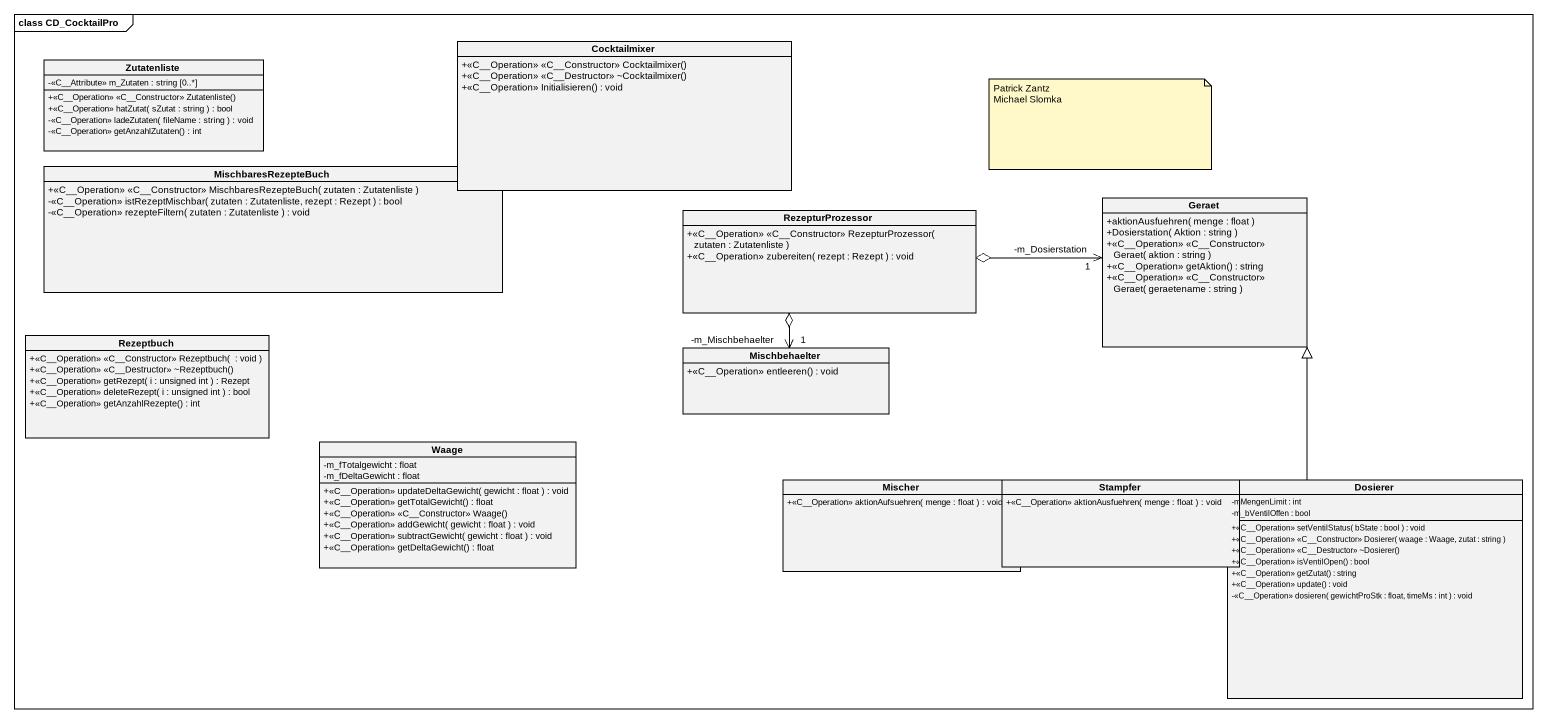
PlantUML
@startuml
mainframe class CD_CocktailPro
hide circle
hide empty members
skinparam classAttributeIconSize 0
class Cocktailmixer {
  +<<C~__Operation>> <<C~__Constructor>> Cocktailmixer()
  +<<C~__Operation>> <<C~__Destructor>> ~Cocktailmixer()
  +<<C__Operation>> Initialisieren() : void
}
class Zutatenliste {
  -<<C__Attribute>> m_Zutaten : string [0..*]
  +<<C~__Operation>> <<C~__Constructor>> Zutatenliste()
  +<<C__Operation>> hatZutat( sZutat : string ) : bool
  -<<C__Operation>> ladeZutaten( fileName : string ) : void
  -<<C__Operation>> getAnzahlZutaten() : int
}
class MischbaresRezepteBuch {
  +<<C~__Operation>> <<C~__Constructor>> MischbaresRezepteBuch( zutaten : Zutatenliste )
  -<<C__Operation>> istRezeptMischbar( zutaten : Zutatenliste, rezept : Rezept ) : bool
  -<<C__Operation>> rezepteFiltern( zutaten : Zutatenliste ) : void
}
class Geraet {
  +aktionAusfuehren( menge : float )
  +Dosierstation( Aktion : string )
  +<<C~__Operation>> <<C~__Constructor>> Geraet( aktion : string )
  +<<C__Operation>> getAktion() : string
  +<<C~__Operation>> <<C~__Constructor>> Geraet( geraetename : string )
}
class RezepturProzessor {
  +<<C~__Operation>> <<C~__Constructor>> RezepturProzessor( zutaten : Zutatenliste )
  +<<C__Operation>> zubereiten( rezept : Rezept ) : void
}
class Rezeptbuch {
  +<<C~__Operation>> <<C~__Constructor>> Rezeptbuch(  : void )
  +<<C~__Operation>> <<C~__Destructor>> ~Rezeptbuch()
  +<<C__Operation>> getRezept( i : unsigned int ) : Rezept
  +<<C__Operation>> deleteRezept( i : unsigned int ) : bool
  +<<C__Operation>> getAnzahlRezepte() : int
}
class Mischbehaelter {
  +<<C__Operation>> entleeren() : void
}
class Waage {
  -m_fTotalgewicht : float
  -m_fDeltaGewicht : float
  +<<C__Operation>> updateDeltaGewicht( gewicht : float ) : void
  +<<C__Operation>> getTotalGewicht() : float
  +<<C~__Operation>> <<C~__Constructor>> Waage()
  +<<C__Operation>> addGewicht( gewicht : float ) : void
  +<<C__Operation>> subtractGewicht( gewicht : float ) : void
  +<<C__Operation>> getDeltaGewicht() : float
}
class Mischer {
  +<<C__Operation>> aktionAufsuehren( menge : float ) : void
}
class Stampfer {
  +<<C__Operation>> aktionAusfuehren( menge : float ) : void
}
class Dosierer {
  -mMengenLimit : int
  -m_bVentilOffen : bool
  +<<C__Operation>> setVentilStatus( bState : bool ) : void
  +<<C~__Operation>> <<C~__Constructor>> Dosierer( waage : Waage, zutat : string )
  +<<C~__Operation>> <<C~__Destructor>> ~Dosierer()
  +<<C__Operation>> isVentilOpen() : bool
  +<<C__Operation>> getZutat() : string
  +<<C__Operation>> update() : void
  -<<C__Operation>> dosieren( gewichtProStk : float, timeMs : int ) : void
}
RezepturProzessor o-right-> "1\n-m_Dosierstation" Geraet
RezepturProzessor o--> "1\n-m_Mischbehaelter" Mischbehaelter
Dosierer -up-|> Geraet
note as N1
  Patrick Zantz
  Michael Slomka
end note
@enduml
